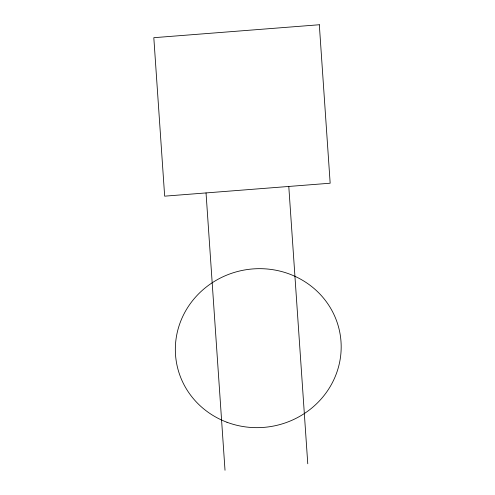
<?xml version="1.0" encoding="UTF-8"?>
<svg xmlns="http://www.w3.org/2000/svg" width="495" height="495" viewBox="0 0 495 495"><rect width="100%" height="100%" fill="white"/><g stroke="black" fill="none" stroke-linecap="round" stroke-linejoin="round"><path stroke-width="0.74" d="M288.789 186.454L307.772 463.778M206.038 192.926L225.015 470.25M319.318 24.75L153.815 37.694L164.662 196.162L330.165 183.218L319.318 24.75M226.976 422.26A83.049 79.379 -10.4 0 0 340.411 336.055A83.049 79.379 -10.4 0 0 207.386 286.172A83.049 79.379 -10.4 0 0 226.976 422.26"/></g></svg>
